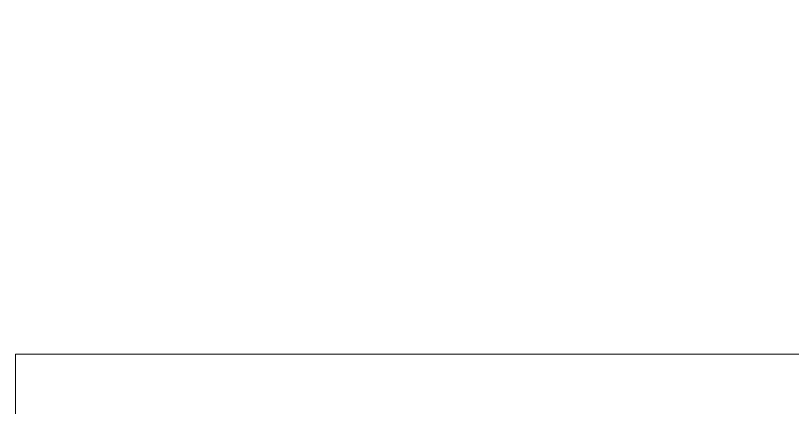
# Model space of a CAD drawing. Extents: x 19704 to 238216, y -31136 to 55916.
# Drawn here: x 44642 to 80992, y 17594 to 35941 of the extents above; entities that cross this region are included whole.
import ezdxf

# ---------------------------------------------------------------- set-up
doc = ezdxf.new("R2010")
doc.units = 0
doc.header["$LTSCALE"] = 5
doc.header["$MEASUREMENT"] = 0
doc.layers.add('1 _ Преградни_Стени - Външни .Non Structural - Bearing', color=7, linetype='Continuous')
doc.layers.add('dimenzija', color=7, linetype='Continuous', lineweight=13)
pattern_1 = [(90, (-55879.25, 29384.97), (-200, 0), [0, -30])]
pattern_2 = [(0, (-55879.25, 29384.97), (0, 200), [0, -30])]
pattern_3 = [(270, (-55879.25, 29384.97), (200, 0), [0, -30])]

msp = doc.modelspace()

# ---------------------------------------------------------------- hatches: boundary and pattern name
at = {"layer": '1 _ Преградни_Стени - Външни .Non Structural - Bearing', "linetype": 'Continuous', "lineweight": 15, "true_color": 0xf7e046}
h = msp.add_hatch(dxfattribs=at)
h.set_pattern_fill('8_ГИПС_02_0001', color=53, style=0, pattern_type=2)
h.set_pattern_definition(pattern_1)
h.paths.add_polyline_path([(64362.6, 35940.6), (64362.6, 34119.5), (64386.6, 34119.5), (64386.6, 35940.6)])
h = msp.add_hatch(dxfattribs=at)
h.set_pattern_fill('8_ГИПС_02_0001', color=53, style=0, pattern_type=2)
h.set_pattern_definition(pattern_1)
h.paths.add_polyline_path([(64562.6, 34295.5), (64562.6, 35940.6), (64538.6, 35940.6), (64538.6, 34295.5)])
h = msp.add_hatch(dxfattribs=at)
h.set_pattern_fill('8_ГИПС_02_0001', color=53, style=0, pattern_type=2)
h.set_pattern_definition(pattern_1)
h.paths.add_polyline_path([(64562.6, 34295.5), (64538.6, 34271.5), (64562.6, 34271.5)])
h = msp.add_hatch(dxfattribs=at)
h.set_pattern_fill('8_ГИПС_02_0001', color=53, style=0, pattern_type=2)
h.set_pattern_definition(pattern_1)
h.paths.add_polyline_path([(64562.6, 34295.5), (64538.6, 34295.5), (64538.6, 34271.5)])
h = msp.add_hatch(dxfattribs=at)
h.set_pattern_fill('8_ГИПС_02_0001', color=53, style=0, pattern_type=2)
h.set_pattern_definition(pattern_2)
h.paths.add_polyline_path([(65036.8, 34295.5), (64562.6, 34295.5), (64562.6, 34271.5), (65036.8, 34271.5)])
h = msp.add_hatch(dxfattribs=at)
h.set_pattern_fill('8_ГИПС_02_0001', color=53, style=0, pattern_type=2)
h.set_pattern_definition(pattern_2)
h.paths.add_polyline_path([(65536.8, 34271.5), (65594.4, 34271.5), (65594.4, 34295.5), (65536.8, 34295.5)])
h = msp.add_hatch(dxfattribs=at)
h.set_pattern_fill('8_ГИПС_02_0001', color=53, style=0, pattern_type=2)
h.set_pattern_definition(pattern_1)
h.paths.add_polyline_path([(64386.6, 34119.5), (64362.6, 34095.5), (64386.6, 34095.5)])
h = msp.add_hatch(dxfattribs=at)
h.set_pattern_fill('8_ГИПС_02_0001', color=53, style=0, pattern_type=2)
h.set_pattern_definition(pattern_1)
h.paths.add_polyline_path([(64386.6, 34119.5), (64362.6, 34119.5), (64362.6, 34095.5)])
h = msp.add_hatch(dxfattribs=at)
h.set_pattern_fill('8_ГИПС_02_0001', color=53, style=0, pattern_type=2)
h.set_pattern_definition(pattern_2)
h.paths.add_polyline_path([(65036.8, 34119.5), (64386.6, 34119.5), (64386.6, 34095.5), (65036.8, 34095.5)])
h = msp.add_hatch(dxfattribs=at)
h.set_pattern_fill('8_ГИПС_02_0001', color=53, style=0, pattern_type=2)
h.set_pattern_definition(pattern_2)
h.paths.add_polyline_path([(65536.8, 34095.5), (65594.4, 34095.5), (65594.4, 34119.5), (65536.8, 34119.5)])
h = msp.add_hatch(dxfattribs=at)
h.set_pattern_fill('8_ГИПС_02_0001', color=53, style=0, pattern_type=2)
h.set_pattern_definition(pattern_2)
h.paths.add_polyline_path([(69729.5, 23734.2), (68081.9, 23734.2), (68081.9, 23710.2), (69729.5, 23710.2)])
h = msp.add_hatch(dxfattribs=at)
h.set_pattern_fill('8_ГИПС_02_0001', color=53, style=0, pattern_type=2)
h.set_pattern_definition(pattern_3)
h.paths.add_polyline_path([(69729.5, 23734.2), (69729.5, 23710.2), (69753.5, 23734.2)])
h = msp.add_hatch(dxfattribs=at)
h.set_pattern_fill('8_ГИПС_02_0001', color=53, style=0, pattern_type=2)
h.set_pattern_definition(pattern_3)
h.paths.add_polyline_path([(69729.5, 23710.2), (69753.5, 23710.2), (69753.5, 23734.2)])
h = msp.add_hatch(dxfattribs=at)
h.set_pattern_fill('8_ГИПС_02_0001', color=53, style=0, pattern_type=2)
h.set_pattern_definition(pattern_3)
h.paths.add_polyline_path([(69729.5, 23710.2), (69729.5, 23109), (69753.5, 23109), (69753.5, 23710.2)])
h = msp.add_hatch(dxfattribs=at)
h.set_pattern_fill('8_ГИПС_02_0001', color=53, style=0, pattern_type=2)
h.set_pattern_definition(pattern_2)
h.paths.add_polyline_path([(69553.5, 23558.2), (68081.9, 23558.2), (68081.9, 23534.2), (69553.5, 23534.2)])
h = msp.add_hatch(dxfattribs=at)
h.set_pattern_fill('8_ГИПС_02_0001', color=53, style=0, pattern_type=2)
h.set_pattern_definition(pattern_3)
h.paths.add_polyline_path([(69553.5, 23558.2), (69553.5, 23534.2), (69577.5, 23558.2)])
h = msp.add_hatch(dxfattribs=at)
h.set_pattern_fill('8_ГИПС_02_0001', color=53, style=0, pattern_type=2)
h.set_pattern_definition(pattern_3)
h.paths.add_polyline_path([(69553.5, 23534.2), (69577.5, 23534.2), (69577.5, 23558.2)])
h = msp.add_hatch(dxfattribs=at)
h.set_pattern_fill('8_ГИПС_02_0001', color=53, style=0, pattern_type=2)
h.set_pattern_definition(pattern_3)
h.paths.add_polyline_path([(69553.5, 23534.2), (69553.5, 23109), (69577.5, 23109), (69577.5, 23534.2)])

# ---------------------------------------------------------------- linework, layer by layer
at = {"layer": 'dimenzija', "color": 3, "ltscale": 50}
msp.add_lwpolyline([(44642, 20089), (132042.5, 20089), (132042.5, -3079), (44642, -3079)], close=True, dxfattribs=at)

doc.saveas('drawing.dxf')
